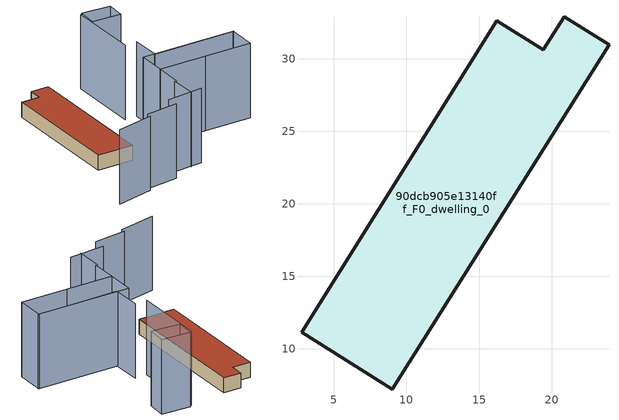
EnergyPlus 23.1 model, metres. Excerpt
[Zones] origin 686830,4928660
90dcb905e13140ff_F0_dwelling_0
 floor ground (EU_floor_Construction): 23.96,30.97 9.03,7.21 2.77,11.13 16.24,32.61 19.44,30.6 20.88,32.89 z0
 wall outside (EU_wall_Construction): 23.96,30.97 20.88,32.89 19.44,30.6 16.24,32.61 2.77,11.13 9.03,7.21 23.96,30.97 z0:3
 roof outside (EU_roof_Construction): 9.03,7.21 23.96,30.97 20.88,32.89 19.44,30.6 16.24,32.61 2.77,11.13 z3
shading: 6.85,-1.01 13.36,-4.39 / -0.14,-0.04 5.88,-2.87 / -7.82,1.94 -0.56,-0.77 / 11.13,-3.41 13.99,1.16 / 14.3,1.02 17.17,5.54 / 17.17,5.54 33.43,-4.78 / 36.62,0 22.21,8.89 / 22.21,8.89 25.32,13.95 / 23.2,15.24 31.01,27.72 / 33.45,-4.79 17.19,5.53 / 17.19,5.53 20.27,10.38 / 20.27,10.38 36.53,0.06 / 36.53,0.06 33.45,-4.79 / 34.19,21.26 29.34,24.66 / 29.34,24.66 31.51,27.76 / 31.51,27.76 36.37,24.36 / 36.37,24.36 34.19,21.26 z0:15
[Building]
EU S2 Campaign: North Axis=0; Terrain=City; Solar Distribution=FullExterior
[Site:Location]
Bologna: Latitude=44.5; Longitude=11.25; Time Zone=1; Elevation=37
[SizingPeriod:WeatherFileDays]
AnnualSizingPeriod: Begin Month=1; Begin Day of Month=1; End Month=12; End Day of Month=31; Day of Week for Start Day=Monday; Use Weather File Daylight Saving Period=No; Use Weather File Rain and Snow Indicators=No
[MATERIAL]
EU_InternalMass_Material: Roughness=MediumRough; Thickness=0.1; Conductivity=1; Density=1800; Specific Heat=900; Thermal Absorptance=0.9; Solar Absorptance=0.7; Visible Absorptance=0.7
[MATERIAL:NOMASS] Roughness=MediumRough; Thermal Absorptance=0.9; Solar Absorptance=0.7; Visible Absorptance=0.7
Name | Thermal Resistance
EU_wall_NoMass | 0.753012
EU_roof_NoMass | 0.675676
EU_floor_NoMass | 0.609756
[CONSTRUCTION]
EU_wall_Construction: EU_wall_NoMass
EU_roof_Construction: EU_roof_NoMass
EU_floor_Construction: EU_floor_NoMass
EU_InternalMass_Construction: EU_InternalMass_Material
[ZONE]
90dcb905e13140ff_F0_dwelling_0: Type=1; Multiplier=1; Ceiling Height=autocalculate; Volume=592.092; Floor Area=autocalculate; Part of Total Floor Area=Yes
[INTERNALMASS]
90dcb905e13140ff_F0_dwelling_0_EU_InternalMass: Construction=EU_InternalMass_Construction; Zone or ZoneList=90dcb905e13140ff_F0_dwelling_0; Surface Area=197.364
[OTHEREQUIPMENT]
EU_Step8_InternalGain_90dcb905e13140ff_F0_dwelling_0_f000: Fuel Type=Electricity; Zone or ZoneList or Space or SpaceList=90dcb905e13140ff_F0_dwelling_0; Schedule=EU_Step8_GainSchedule_90dcb905e13140ff_F0_dwelling_0_f000; Design Level Calculation Method=Watts/Area; Power per Zone Floor Area=1; Fraction Latent=0; Fraction Radiant=0; Fraction Lost=0; Carbon Dioxide Generation Rate=0; EndUse Subcategory=EU_Step8_InternalGains
[ZONEVENTILATION:DESIGNFLOWRATE]
EU_ConstantAir_90dcb905e13140ff_F0_dwelling_0: Zone or ZoneList or Space or SpaceList=90dcb905e13140ff_F0_dwelling_0; Schedule=EU_AlwaysOn; Design Flow Rate Calculation Method=AirChanges/Hour; Air Changes per Hour=0.64; Ventilation Type=Natural; Fan Pressure Rise=0; Fan Total Efficiency=1; Constant Term Coefficient=1; Temperature Term Coefficient=0; Velocity Term Coefficient=0; Velocity Squared Term Coefficient=0; Minimum Indoor Temperature=-100; Maximum Indoor Temperature=100; Delta Temperature=-100; Minimum Outdoor Temperature=-100; Maximum Outdoor Temperature=100; Maximum Wind Speed=40
[HVACTEMPLATE:THERMOSTAT]
EU_HeatOnly_90dcb905e13140ff_F0_dwelling_0: Constant Heating Setpoint=20; Constant Cooling Setpoint=50
[HVACTEMPLATE:ZONE:IDEALLOADSAIRSYSTEM]
90dcb905e13140ff_F0_dwelling_0: Template Thermostat=EU_HeatOnly_90dcb905e13140ff_F0_dwelling_0; System Availability Schedule=EU_AlwaysOn; Maximum Heating Supply Air Temperature=50; Minimum Cooling Supply Air Temperature=13; Maximum Heating Supply Air Humidity Ratio=0.0156; Minimum Cooling Supply Air Humidity Ratio=0.0077; Heating Limit=NoLimit; Cooling Limit=NoLimit; Heating Availability Schedule=EU_AlwaysOn; Cooling Availability Schedule=EU_CoolingOff; Dehumidification Control Type=ConstantSensibleHeatRatio; Cooling Sensible Heat Ratio=0.7; Dehumidification Setpoint=60; Humidification Control Type=None; Humidification Setpoint=30; Outdoor Air Method=None; Outdoor Air Flow Rate per Person=0.00944; Outdoor Air Flow Rate per Zone Floor Area=0; Outdoor Air Flow Rate per Zone=0; Demand Controlled Ventilation Type=None; Outdoor Air Economizer Type=NoEconomizer; Heat Recovery Type=None; Sensible Heat Recovery Effectiveness=0.7; Latent Heat Recovery Effectiveness=0.65
[SIZING:ZONE]
90dcb905e13140ff_F0_dwelling_0: Zone Cooling Design Supply Air Temperature Input Method=SupplyAirTemperature; Zone Cooling Design Supply Air Temperature=13; Zone Heating Design Supply Air Temperature Input Method=SupplyAirTemperature; Zone Heating Design Supply Air Temperature=50; Zone Cooling Design Supply Air Humidity Ratio=0.008; Zone Heating Design Supply Air Humidity Ratio=0.008; Cooling Design Air Flow Method=DesignDay; Cooling Design Air Flow Rate=0; Cooling Minimum Air Flow per Zone Floor Area=0.000762; Cooling Minimum Air Flow=0; Cooling Minimum Air Flow Fraction=0.2; Heating Design Air Flow Method=DesignDay; Heating Design Air Flow Rate=0; Heating Maximum Air Flow per Zone Floor Area=0.002032; Heating Maximum Air Flow=0.141576; Heating Maximum Air Flow Fraction=0.3; Account for Dedicated Outdoor Air System=No; Dedicated Outdoor Air System Control Strategy=NeutralSupplyAir; Dedicated Outdoor Air Low Setpoint Temperature for Design=autosize; Dedicated Outdoor Air High Setpoint Temperature for Design=autosize; Zone Load Sizing Method=Sensible Load Only No Latent Load; Zone Latent Cooling Design Supply Air Humidity Ratio Input Method=HumidityRatioDifference; Zone Cooling Design Supply Air Humidity Ratio Difference=0.005; Zone Latent Heating Design Supply Air Humidity Ratio Input Method=HumidityRatioDifference; Zone Humidification Design Supply Air Humidity Ratio Difference=0.005
[SCHEDULE:CONSTANT]
Name | Hourly Value
EU_AlwaysOn | 1
EU_CoolingOff | 0
[SCHEDULE:FILE]
EU_Step8_GainSchedule_90dcb905e13140ff_F0_dwelling_0_f000: File=../../schedules/90dcb905e13140ff/90dcb905e13140ff_F0_dwelling_0_f000_gain.csv; Column Number=1; Rows to Skip at Top=0; Number of Hours of Data=8760; Column Separator=Comma; Interpolate to Timestep=No; Minutes per Item=60; Adjust Schedule for Daylight Savings=Yes
